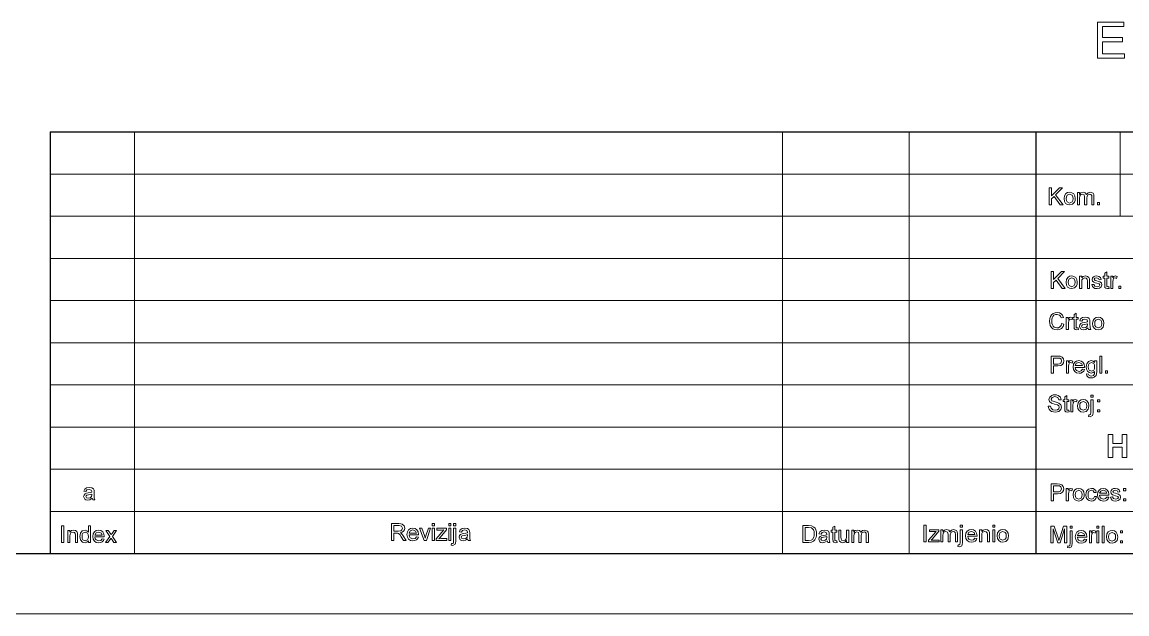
# Model space of a CAD drawing. Extents: x -99 to 297, y 0 to 529.
# Drawn here: x 140.1 to 231.8, y 0 to 49.1 of the extents above; entities that cross this region are included whole.
import ezdxf

# ---------------------------------------------------------------- set-up
doc = ezdxf.new("R2010")
doc.units = 0

msp = doc.modelspace()

# ---------------------------------------------------------------- linework, layer by layer
at = {"color": 7, "lineweight": 30}
for p, q in [((142.421, 40), (292, 40)), ((142.421, 40), (142.421, 5)), ((224.211, 40), (224.211, 5)), ((20, 5), (292, 5))]:
    msp.add_line(p, q, dxfattribs=at)
at = {"color": 7, "lineweight": 13}
for p, q in [((149.421, 40), (149.421, 5)), ((203.211, 40), (203.211, 5)), ((213.711, 40), (213.711, 5)), ((142.421, 36.5), (292, 36.5)), ((292, 33), (142.421, 33)), ((142.421, 29.5), (260.611, 29.5)), ((142.421, 26), (260.611, 26)), ((142.421, 22.5), (260.611, 22.5)), ((142.421, 19), (292, 19)), ((224.211, 15.5), (142.421, 15.5)), ((142.421, 12), (292, 12)), ((142.421, 8.5), (292, 8.5)), ((0, 0), (297, 0))]:
    msp.add_line(p, q, dxfattribs=at)
at = {"color": 7, "lineweight": 13, "ltscale": 0.175}
msp.add_line((231.211, 40), (231.211, 33), dxfattribs=at)
at = {"color": 7, "lineweight": 13}
for points in [[(229.348, 46.116), (229.348, 49.116), (231.517, 49.116), (231.517, 48.762), (229.745, 48.762), (229.745, 47.843), (231.404, 47.843), (231.404, 47.491), (229.745, 47.491), (229.745, 46.47), (231.586, 46.47), (231.586, 46.116)], [(225.335, 33.958), (225.335, 35.358), (225.53, 35.358), (225.53, 34.71), (226.178, 35.358), (226.444, 35.358), (225.867, 34.782), (226.482, 33.958), (226.245, 33.958), (225.731, 34.645), (225.53, 34.444), (225.53, 33.958)], [(226.56, 34.464), (226.599, 34.707), (226.714, 34.877), (226.857, 34.961), (227.027, 34.989), (227.214, 34.955), (227.363, 34.853), (227.461, 34.691), (227.494, 34.478), (227.479, 34.305), (227.436, 34.173), (227.268, 34), (227.027, 33.939), (226.838, 33.973), (226.689, 34.074), (226.592, 34.239)], [(227.669, 33.958), (227.669, 34.969), (227.844, 34.969), (227.844, 34.817), (227.967, 34.942), (228.141, 34.989), (228.321, 34.94), (228.419, 34.805), (228.558, 34.943), (228.734, 34.989), (228.968, 34.906), (229.029, 34.8), (229.049, 34.65), (229.049, 33.958), (228.874, 33.958), (228.874, 34.588), (228.857, 34.734), (228.797, 34.806), (228.694, 34.833), (228.517, 34.763), (228.446, 34.539), (228.446, 33.958), (228.271, 33.958), (228.271, 34.608), (228.23, 34.777), (228.093, 34.833), (227.96, 34.796), (227.871, 34.685), (227.844, 34.477), (227.844, 33.958)], [(226.735, 34.464), (226.756, 34.302), (226.818, 34.187), (227.027, 34.094), (227.235, 34.187), (227.298, 34.304), (227.319, 34.47), (227.298, 34.627), (227.235, 34.741), (227.027, 34.833), (226.818, 34.742), (226.756, 34.626)], [(229.341, 33.958), (229.341, 34.133), (229.516, 34.133), (229.516, 33.958)], [(225.505, 27.014), (225.505, 28.414), (225.699, 28.414), (225.699, 27.766), (226.347, 28.414), (226.613, 28.414), (226.036, 27.838), (226.652, 27.014), (226.414, 27.014), (225.9, 27.701), (225.699, 27.5), (225.699, 27.014)], [(226.73, 27.52), (226.768, 27.763), (226.883, 27.933), (227.026, 28.017), (227.197, 28.045), (227.384, 28.011), (227.533, 27.909), (227.63, 27.747), (227.663, 27.534), (227.649, 27.361), (227.605, 27.229), (227.437, 27.056), (227.197, 26.995), (227.008, 27.029), (226.859, 27.13), (226.762, 27.295)], [(226.905, 27.52), (226.925, 27.358), (226.988, 27.243), (227.197, 27.15), (227.405, 27.243), (227.467, 27.36), (227.488, 27.526), (227.467, 27.683), (227.404, 27.797), (227.197, 27.889), (226.988, 27.798), (226.925, 27.682)], [(227.857, 27.014), (227.857, 28.025), (228.032, 28.025), (228.032, 27.882), (228.163, 28.004), (228.342, 28.045), (228.503, 28.012), (228.614, 27.926), (228.665, 27.8), (228.674, 27.634), (228.674, 27.014), (228.499, 27.014), (228.499, 27.622), (228.48, 27.777), (228.411, 27.859), (228.294, 27.889), (228.11, 27.821), (228.052, 27.721), (228.032, 27.56), (228.032, 27.014)], [(228.869, 27.325), (229.044, 27.345), (229.122, 27.201), (229.301, 27.15), (229.473, 27.195), (229.53, 27.298), (229.465, 27.382), (229.289, 27.436), (229.139, 27.48), (229.04, 27.519), (228.927, 27.615), (228.888, 27.752), (228.918, 27.878), (229.001, 27.974), (229.108, 28.024), (229.253, 28.045), (229.458, 28.01), (229.588, 27.914), (229.646, 27.753), (229.471, 27.734), (229.41, 27.848), (229.266, 27.889), (229.11, 27.854), (229.063, 27.77), (229.082, 27.716), (229.143, 27.674), (229.284, 27.634), (229.431, 27.589), (229.533, 27.554), (229.659, 27.463), (229.705, 27.316), (229.655, 27.154), (229.511, 27.036), (229.299, 26.995), (229.126, 27.016), (229, 27.078), (228.916, 27.182)], [(230.288, 27.161), (230.307, 27.01), (230.177, 26.995), (230.032, 27.024), (229.959, 27.1), (229.938, 27.299), (229.938, 27.87), (229.802, 27.87), (229.802, 28.025), (229.938, 28.025), (229.938, 28.275), (230.113, 28.378), (230.113, 28.025), (230.288, 28.025), (230.288, 27.87), (230.113, 27.87), (230.113, 27.288), (230.122, 27.195), (230.152, 27.163), (230.212, 27.15)], [(230.444, 27.014), (230.444, 28.025), (230.599, 28.025), (230.599, 27.89), (230.701, 28.015), (230.804, 28.045), (230.969, 27.997), (230.913, 27.84), (230.797, 27.889), (230.704, 27.855), (230.645, 27.759), (230.619, 27.555), (230.619, 27.014)], [(231.105, 27.014), (231.105, 27.189), (231.28, 27.189), (231.28, 27.014)], [(226.364, 24.088), (226.559, 24.041), (226.479, 23.842), (226.355, 23.696), (226.191, 23.607), (225.994, 23.577), (225.794, 23.6), (225.636, 23.668), (225.514, 23.781), (225.425, 23.934), (225.371, 24.114), (225.353, 24.307), (225.373, 24.51), (225.434, 24.686), (225.531, 24.828), (225.662, 24.932), (225.818, 24.995), (225.988, 25.016), (226.174, 24.989), (226.328, 24.91), (226.445, 24.782), (226.52, 24.612), (226.325, 24.569), (226.27, 24.7), (226.195, 24.791), (225.979, 24.86), (225.842, 24.841), (225.729, 24.783), (225.644, 24.693), (225.588, 24.576), (225.558, 24.444), (225.548, 24.308), (225.56, 24.141), (225.597, 23.997), (225.66, 23.881), (225.75, 23.798), (225.976, 23.732), (226.112, 23.755), (226.226, 23.822), (226.312, 23.933)], [(227.745, 23.743), (227.764, 23.592), (227.634, 23.577), (227.489, 23.606), (227.416, 23.682), (227.395, 23.881), (227.395, 24.452), (227.259, 24.452), (227.259, 24.607), (227.395, 24.607), (227.395, 24.857), (227.57, 24.959), (227.57, 24.607), (227.745, 24.607), (227.745, 24.452), (227.57, 24.452), (227.57, 23.87), (227.579, 23.777), (227.609, 23.744), (227.669, 23.732)], [(226.753, 23.596), (226.753, 24.607), (226.909, 24.607), (226.909, 24.472), (227.011, 24.597), (227.114, 24.627), (227.278, 24.579), (227.222, 24.422), (227.107, 24.471), (227.014, 24.437), (226.955, 24.341), (226.928, 24.137), (226.928, 23.596)], [(228.542, 23.732), (228.358, 23.612), (228.176, 23.577), (228.034, 23.597), (227.929, 23.658), (227.842, 23.865), (227.875, 24), (227.96, 24.098), (228.079, 24.154), (228.226, 24.179), (228.4, 24.206), (228.522, 24.238), (228.523, 24.28), (228.476, 24.417), (228.289, 24.471), (228.118, 24.433), (228.037, 24.296), (227.862, 24.316), (227.937, 24.489), (228.09, 24.591), (228.322, 24.627), (228.534, 24.596), (228.655, 24.518), (228.709, 24.4), (228.717, 24.247), (228.717, 24.03), (228.72, 23.842), (228.729, 23.732), (228.775, 23.596), (228.6, 23.596)], [(228.523, 24.082), (228.409, 24.051), (228.251, 24.025), (228.106, 23.995), (228.04, 23.946), (228.017, 23.874), (228.067, 23.773), (228.215, 23.732), (228.385, 23.774), (228.495, 23.88), (228.522, 24.028)], [(228.931, 24.102), (228.969, 24.345), (229.085, 24.515), (229.227, 24.599), (229.398, 24.627), (229.585, 24.593), (229.734, 24.491), (229.832, 24.329), (229.864, 24.116), (229.85, 23.943), (229.807, 23.811), (229.639, 23.638), (229.398, 23.577), (229.209, 23.611), (229.06, 23.712), (228.963, 23.877)], [(229.106, 24.102), (229.127, 23.94), (229.189, 23.825), (229.398, 23.732), (229.606, 23.825), (229.669, 23.942), (229.689, 24.108), (229.668, 24.265), (229.606, 24.379), (229.398, 24.471), (229.189, 24.379), (229.127, 24.264)], [(225.505, 19.992), (225.505, 21.392), (226.024, 21.392), (226.233, 21.379), (226.403, 21.315), (226.513, 21.182), (226.555, 20.994), (226.527, 20.832), (226.445, 20.697), (226.29, 20.606), (226.047, 20.575), (225.699, 20.575), (225.699, 19.992)], [(225.699, 20.731), (226.045, 20.731), (226.191, 20.748), (226.288, 20.799), (226.36, 20.989), (226.318, 21.141), (226.206, 21.224), (226.041, 21.237), (225.699, 21.237)], [(229.53, 19.992), (229.53, 21.392), (229.705, 21.392), (229.705, 19.992)], [(226.769, 19.992), (226.769, 21.003), (226.924, 21.003), (226.924, 20.868), (227.026, 20.993), (227.129, 21.023), (227.294, 20.975), (227.238, 20.818), (227.122, 20.867), (227.029, 20.833), (226.97, 20.737), (226.944, 20.533), (226.944, 19.992)], [(228.089, 20.303), (228.26, 20.284), (228.199, 20.152), (228.102, 20.054), (227.97, 19.993), (227.805, 19.973), (227.602, 20.007), (227.446, 20.108), (227.346, 20.272), (227.313, 20.489), (227.347, 20.714), (227.447, 20.883), (227.602, 20.988), (227.796, 21.023), (227.984, 20.989), (228.134, 20.887), (228.233, 20.723), (228.266, 20.504), (228.265, 20.459), (227.488, 20.459), (227.518, 20.317), (227.587, 20.213), (227.809, 20.128), (227.978, 20.17)], [(227.488, 20.614), (228.091, 20.614), (228.021, 20.781), (227.795, 20.867), (227.583, 20.798)], [(228.421, 19.914), (228.596, 19.895), (228.653, 19.785), (228.824, 19.739), (229.004, 19.785), (229.09, 19.915), (229.102, 20.128), (228.979, 20.026), (228.828, 19.992), (228.648, 20.03), (228.513, 20.142), (228.43, 20.307), (228.402, 20.502), (228.414, 20.64), (228.452, 20.768), (228.597, 20.956), (228.82, 21.023), (228.976, 20.984), (229.102, 20.867), (229.102, 21.003), (229.277, 21.003), (229.277, 20.13), (229.265, 19.929), (229.229, 19.796), (229.077, 19.641), (228.961, 19.598), (228.821, 19.584), (228.657, 19.604), (228.529, 19.666), (228.446, 19.769)], [(228.577, 20.514), (228.596, 20.349), (228.652, 20.235), (228.839, 20.148), (229.026, 20.235), (229.083, 20.347), (229.102, 20.508), (229.082, 20.664), (229.024, 20.777), (228.836, 20.867), (228.653, 20.778), (228.596, 20.667)], [(229.996, 19.992), (229.996, 20.167), (230.171, 20.167), (230.171, 19.992)], [(225.256, 17.252), (225.45, 17.252), (225.505, 17.065), (225.638, 16.947), (225.841, 16.902), (226.018, 16.936), (226.132, 17.03), (226.17, 17.151), (226.134, 17.261), (226.015, 17.341), (225.781, 17.41), (225.625, 17.456), (225.52, 17.498), (225.365, 17.628), (225.314, 17.801), (225.374, 17.999), (225.548, 18.138), (225.669, 18.174), (225.803, 18.186), (225.948, 18.173), (226.075, 18.137), (226.257, 17.993), (226.325, 17.777), (226.131, 17.777), (226.04, 17.966), (225.81, 18.03), (225.581, 17.968), (225.508, 17.818), (225.56, 17.693), (225.65, 17.643), (225.822, 17.592), (226.002, 17.544), (226.12, 17.503), (226.305, 17.361), (226.364, 17.163), (226.3, 16.954), (226.118, 16.801), (225.991, 16.76), (225.849, 16.747), (225.676, 16.761), (225.533, 16.806), (225.419, 16.88), (225.332, 16.984), (225.277, 17.11)], [(226.967, 16.913), (226.986, 16.762), (226.856, 16.747), (226.711, 16.776), (226.638, 16.852), (226.617, 17.05), (226.617, 17.622), (226.481, 17.622), (226.481, 17.777), (226.617, 17.777), (226.617, 18.027), (226.792, 18.129), (226.792, 17.777), (226.967, 17.777), (226.967, 17.622), (226.792, 17.622), (226.792, 17.04), (226.801, 16.947), (226.831, 16.914), (226.891, 16.902)], [(227.122, 16.766), (227.122, 17.777), (227.278, 17.777), (227.278, 17.642), (227.38, 17.767), (227.483, 17.797), (227.647, 17.749), (227.591, 17.592), (227.476, 17.641), (227.383, 17.607), (227.324, 17.511), (227.297, 17.307), (227.297, 16.766)], [(227.686, 17.272), (227.725, 17.514), (227.84, 17.685), (227.983, 17.769), (228.154, 17.797), (228.34, 17.763), (228.489, 17.661), (228.587, 17.499), (228.62, 17.286), (228.605, 17.113), (228.562, 16.981), (228.394, 16.808), (228.154, 16.747), (227.964, 16.78), (227.815, 16.882), (227.719, 17.047)], [(227.861, 17.272), (227.882, 17.11), (227.944, 16.994), (228.154, 16.902), (228.362, 16.995), (228.424, 17.112), (228.445, 17.277), (228.424, 17.435), (228.361, 17.549), (228.154, 17.641), (227.944, 17.549), (227.882, 17.434)], [(228.589, 16.377), (228.621, 16.527), (228.697, 16.513), (228.77, 16.548), (228.795, 16.721), (228.795, 17.777), (228.97, 17.777), (228.97, 16.712), (228.958, 16.554), (228.922, 16.453), (228.72, 16.358)], [(228.795, 17.991), (228.795, 18.166), (228.97, 18.166), (228.97, 17.991)], [(229.351, 17.602), (229.351, 17.777), (229.526, 17.777), (229.526, 17.602)], [(229.351, 16.766), (229.351, 16.941), (229.526, 16.941), (229.526, 16.766)], [(230.238, 12.981), (230.238, 14.881), (230.608, 14.881), (230.608, 14.142), (231.4, 14.142), (231.4, 14.881), (231.769, 14.881), (231.769, 12.981), (231.4, 12.981), (231.4, 13.826), (230.608, 13.826), (230.608, 12.981)], [(145.903, 9.599), (145.719, 9.478), (145.537, 9.443), (145.395, 9.463), (145.29, 9.524), (145.203, 9.731), (145.236, 9.866), (145.321, 9.964), (145.441, 10.02), (145.588, 10.045), (145.762, 10.072), (145.883, 10.104), (145.884, 10.146), (145.837, 10.283), (145.65, 10.337), (145.479, 10.299), (145.398, 10.162), (145.223, 10.182), (145.299, 10.355), (145.451, 10.457), (145.683, 10.493), (145.896, 10.462), (146.016, 10.384), (146.07, 10.266), (146.078, 10.113), (146.078, 9.896), (146.081, 9.708), (146.09, 9.598), (146.137, 9.462), (145.962, 9.462)], [(225.484, 9.388), (225.484, 10.788), (226.002, 10.788), (226.212, 10.775), (226.382, 10.71), (226.492, 10.578), (226.534, 10.39), (226.506, 10.228), (226.423, 10.093), (226.269, 10.002), (226.026, 9.971), (225.678, 9.971), (225.678, 9.388)], [(225.678, 10.127), (226.024, 10.127), (226.17, 10.144), (226.267, 10.194), (226.339, 10.384), (226.297, 10.536), (226.185, 10.62), (226.02, 10.632), (225.678, 10.632)], [(226.747, 9.388), (226.747, 10.399), (226.903, 10.399), (226.903, 10.264), (227.005, 10.388), (227.108, 10.418), (227.272, 10.37), (227.217, 10.214), (227.101, 10.263), (227.008, 10.228), (226.949, 10.133), (226.922, 9.928), (226.922, 9.388)], [(227.311, 9.893), (227.35, 10.136), (227.465, 10.307), (227.608, 10.391), (227.779, 10.418), (227.965, 10.385), (228.114, 10.283), (228.212, 10.121), (228.245, 9.908), (228.23, 9.734), (228.187, 9.603), (228.019, 9.43), (227.779, 9.368), (227.589, 9.402), (227.44, 9.504), (227.344, 9.669)], [(227.486, 9.894), (227.507, 9.732), (227.569, 9.616), (227.779, 9.524), (227.987, 9.617), (228.049, 9.734), (228.07, 9.899), (228.049, 10.057), (227.986, 10.171), (227.779, 10.263), (227.569, 10.171), (227.507, 10.056)], [(229.081, 9.757), (229.256, 9.738), (229.207, 9.583), (229.115, 9.466), (228.989, 9.393), (228.838, 9.368), (228.652, 9.402), (228.506, 9.503), (228.412, 9.667), (228.381, 9.89), (228.394, 10.042), (228.435, 10.174), (228.598, 10.357), (228.837, 10.418), (228.985, 10.397), (229.104, 10.332), (229.189, 10.228), (229.236, 10.088), (229.061, 10.068), (228.98, 10.214), (228.838, 10.263), (228.634, 10.174), (228.575, 10.06), (228.556, 9.894), (228.575, 9.727), (228.632, 9.612), (228.832, 9.524), (228.997, 9.581)], [(230.109, 9.699), (230.281, 9.68), (230.22, 9.548), (230.122, 9.45), (229.99, 9.389), (229.826, 9.368), (229.623, 9.402), (229.466, 9.504), (229.367, 9.667), (229.334, 9.885), (229.367, 10.11), (229.468, 10.278), (229.622, 10.383), (229.816, 10.418), (230.005, 10.384), (230.155, 10.282), (230.253, 10.119), (230.286, 9.9), (230.285, 9.855), (229.509, 9.855), (229.538, 9.713), (229.607, 9.609), (229.829, 9.524), (229.998, 9.566)], [(229.509, 10.01), (230.111, 10.01), (230.042, 10.177), (229.815, 10.263), (229.604, 10.194)], [(230.422, 9.699), (230.597, 9.718), (230.676, 9.574), (230.855, 9.524), (231.027, 9.568), (231.084, 9.672), (231.019, 9.756), (230.843, 9.809), (230.693, 9.854), (230.594, 9.892), (230.48, 9.989), (230.442, 10.125), (230.472, 10.251), (230.555, 10.348), (230.662, 10.398), (230.807, 10.418), (231.012, 10.383), (231.142, 10.288), (231.2, 10.127), (231.025, 10.107), (230.964, 10.222), (230.82, 10.263), (230.664, 10.227), (230.617, 10.144), (230.636, 10.089), (230.697, 10.048), (230.838, 10.007), (230.985, 9.963), (231.087, 9.928), (231.213, 9.837), (231.259, 9.69), (231.209, 9.528), (231.065, 9.41), (230.853, 9.368), (230.68, 9.389), (230.554, 9.452), (230.47, 9.555)], [(231.511, 10.224), (231.511, 10.399), (231.686, 10.399), (231.686, 10.224)], [(145.884, 9.949), (145.771, 9.917), (145.612, 9.891), (145.467, 9.861), (145.401, 9.812), (145.378, 9.74), (145.428, 9.639), (145.576, 9.599), (145.746, 9.64), (145.856, 9.746), (145.883, 9.894)], [(231.511, 9.388), (231.511, 9.563), (231.686, 9.563), (231.686, 9.388)], [(170.76, 6.091), (170.76, 7.491), (171.372, 7.491), (171.529, 7.481), (171.644, 7.453), (171.793, 7.321), (171.849, 7.111), (171.826, 6.975), (171.757, 6.861), (171.639, 6.778), (171.471, 6.732), (171.579, 6.662), (171.727, 6.474), (171.959, 6.091), (171.736, 6.091), (171.558, 6.384), (171.43, 6.578), (171.34, 6.671), (171.259, 6.706), (171.16, 6.713), (170.954, 6.713), (170.954, 6.091)], [(170.954, 6.868), (171.336, 6.868), (171.522, 6.895), (171.621, 6.979), (171.654, 7.106), (171.588, 7.271), (171.379, 7.335), (170.954, 7.335)], [(174.137, 7.316), (174.137, 7.491), (174.312, 7.491), (174.312, 7.316)], [(175.498, 7.316), (175.498, 7.491), (175.673, 7.491), (175.673, 7.316)], [(175.907, 7.316), (175.907, 7.491), (176.082, 7.491), (176.082, 7.316)], [(214.918, 5.971), (214.918, 7.371), (215.113, 7.371), (215.113, 5.971)], [(217.951, 7.196), (217.951, 7.371), (218.126, 7.371), (218.126, 7.196)], [(220.646, 7.196), (220.646, 7.371), (220.821, 7.371), (220.821, 7.196)], [(143.378, 5.919), (143.378, 7.319), (143.572, 7.319), (143.572, 5.919)], [(143.883, 5.919), (143.883, 6.93), (144.058, 6.93), (144.058, 6.786), (144.189, 6.909), (144.368, 6.949), (144.529, 6.916), (144.64, 6.831), (144.691, 6.704), (144.7, 6.538), (144.7, 5.919), (144.525, 5.919), (144.525, 6.527), (144.505, 6.681), (144.436, 6.763), (144.32, 6.794), (144.136, 6.725), (144.078, 6.626), (144.058, 6.464), (144.058, 5.919)], [(145.594, 5.919), (145.594, 6.065), (145.478, 5.941), (145.318, 5.899), (145.102, 5.965), (144.949, 6.15), (144.908, 6.278), (144.894, 6.423), (144.907, 6.567), (144.944, 6.696), (145.094, 6.884), (145.318, 6.949), (145.479, 6.907), (145.594, 6.797), (145.594, 7.319), (145.769, 7.319), (145.769, 5.919)], [(145.069, 6.424), (145.089, 6.262), (145.148, 6.147), (145.335, 6.055), (145.519, 6.142), (145.575, 6.253), (145.594, 6.41), (145.575, 6.582), (145.517, 6.701), (145.327, 6.794), (145.143, 6.705), (145.088, 6.59)], [(146.739, 6.23), (146.911, 6.21), (146.85, 6.079), (146.752, 5.981), (146.62, 5.92), (146.456, 5.899), (146.253, 5.933), (146.097, 6.035), (145.997, 6.198), (145.964, 6.416), (145.997, 6.641), (146.098, 6.809), (146.252, 6.914), (146.447, 6.949), (146.635, 6.915), (146.785, 6.813), (146.884, 6.649), (146.917, 6.43), (146.916, 6.385), (146.139, 6.385), (146.169, 6.244), (146.238, 6.14), (146.46, 6.055), (146.629, 6.097)], [(146.139, 6.541), (146.742, 6.541), (146.672, 6.707), (146.446, 6.794), (146.234, 6.725)], [(147.014, 5.919), (147.374, 6.425), (147.033, 6.93), (147.244, 6.93), (147.405, 6.691), (147.482, 6.577), (147.558, 6.684), (147.733, 6.93), (147.943, 6.93), (147.585, 6.426), (147.928, 5.919), (147.717, 5.919), (147.514, 6.218), (147.477, 6.274), (147.224, 5.919)], [(172.813, 6.402), (172.985, 6.382), (172.923, 6.251), (172.826, 6.153), (172.694, 6.092), (172.53, 6.071), (172.327, 6.105), (172.17, 6.207), (172.07, 6.37), (172.037, 6.588), (172.071, 6.813), (172.172, 6.981), (172.326, 7.086), (172.52, 7.121), (172.708, 7.087), (172.859, 6.985), (172.957, 6.821), (172.99, 6.602), (172.989, 6.557), (172.212, 6.557), (172.242, 6.416), (172.311, 6.312), (172.533, 6.227), (172.702, 6.269)], [(172.212, 6.713), (172.815, 6.713), (172.746, 6.879), (172.519, 6.966), (172.307, 6.897)], [(173.454, 6.091), (173.087, 7.102), (173.273, 7.102), (173.48, 6.496), (173.544, 6.292), (173.607, 6.485), (173.816, 7.102), (174.001, 7.102), (173.659, 6.091)], [(174.137, 6.091), (174.137, 7.102), (174.312, 7.102), (174.312, 6.091)], [(174.468, 6.091), (174.468, 6.237), (175.082, 6.966), (174.905, 6.946), (174.526, 6.946), (174.526, 7.102), (175.323, 7.102), (175.323, 6.986), (174.783, 6.346), (174.683, 6.227), (174.892, 6.246), (175.343, 6.246), (175.343, 6.091)], [(175.498, 6.091), (175.498, 7.102), (175.673, 7.102), (175.673, 6.091)], [(175.701, 5.701), (175.733, 5.851), (175.809, 5.838), (175.883, 5.872), (175.907, 6.045), (175.907, 7.102), (176.082, 7.102), (176.082, 6.037), (176.07, 5.879), (176.034, 5.777), (175.832, 5.682)], [(177.065, 6.227), (176.882, 6.106), (176.699, 6.071), (176.557, 6.091), (176.452, 6.152), (176.365, 6.359), (176.398, 6.494), (176.484, 6.592), (176.603, 6.648), (176.75, 6.674), (176.924, 6.701), (177.045, 6.732), (177.046, 6.774), (177, 6.912), (176.813, 6.966), (176.641, 6.927), (176.56, 6.791), (176.385, 6.81), (176.461, 6.984), (176.614, 7.085), (176.845, 7.121), (177.058, 7.09), (177.178, 7.013), (177.232, 6.895), (177.24, 6.741), (177.24, 6.524), (177.243, 6.336), (177.252, 6.226), (177.299, 6.091), (177.124, 6.091)], [(177.046, 6.577), (176.933, 6.546), (176.774, 6.52), (176.629, 6.489), (176.564, 6.44), (176.54, 6.368), (176.591, 6.267), (176.738, 6.227), (176.909, 6.268), (177.018, 6.375), (177.045, 6.522)], [(204.88, 5.931), (204.88, 7.331), (205.358, 7.331), (205.605, 7.311), (205.808, 7.211), (205.904, 7.104), (205.973, 6.971), (206.013, 6.815), (206.027, 6.638), (206.018, 6.488), (205.99, 6.356), (205.895, 6.152), (205.769, 6.025), (205.603, 5.955), (205.38, 5.931)], [(205.074, 6.086), (205.364, 6.086), (205.575, 6.113), (205.697, 6.187), (205.797, 6.367), (205.824, 6.492), (205.832, 6.641), (205.815, 6.839), (205.762, 6.985), (205.592, 7.146), (205.36, 7.175), (205.074, 7.175)], [(206.902, 6.067), (206.718, 5.946), (206.536, 5.911), (206.393, 5.932), (206.288, 5.992), (206.202, 6.199), (206.235, 6.334), (206.32, 6.432), (206.439, 6.488), (206.586, 6.514), (206.76, 6.541), (206.882, 6.572), (206.882, 6.614), (206.836, 6.752), (206.649, 6.806), (206.478, 6.767), (206.396, 6.631), (206.221, 6.65), (206.297, 6.824), (206.45, 6.926), (206.682, 6.961), (206.894, 6.931), (207.014, 6.853), (207.068, 6.735), (207.077, 6.582), (207.077, 6.364), (207.08, 6.176), (207.089, 6.066), (207.135, 5.931), (206.96, 5.931)], [(207.719, 6.077), (207.738, 5.926), (207.608, 5.911), (207.462, 5.94), (207.39, 6.017), (207.369, 6.215), (207.369, 6.786), (207.232, 6.786), (207.232, 6.942), (207.369, 6.942), (207.369, 7.192), (207.544, 7.294), (207.544, 6.942), (207.719, 6.942), (207.719, 6.786), (207.544, 6.786), (207.544, 6.205), (207.553, 6.112), (207.583, 6.079), (207.642, 6.067)], [(208.516, 5.931), (208.516, 6.09), (208.382, 5.956), (208.207, 5.911), (208.046, 5.946), (207.935, 6.031), (207.884, 6.158), (207.874, 6.318), (207.874, 6.942), (208.049, 6.942), (208.049, 6.388), (208.059, 6.21), (208.126, 6.105), (208.253, 6.067), (208.395, 6.106), (208.488, 6.212), (208.516, 6.407), (208.516, 6.942), (208.691, 6.942), (208.691, 5.931)], [(208.944, 5.931), (208.944, 6.942), (209.119, 6.942), (209.119, 6.79), (209.242, 6.914), (209.416, 6.961), (209.596, 6.913), (209.694, 6.778), (209.833, 6.915), (210.009, 6.961), (210.243, 6.878), (210.304, 6.773), (210.324, 6.623), (210.324, 5.931), (210.149, 5.931), (210.149, 6.56), (210.132, 6.706), (210.072, 6.778), (209.969, 6.806), (209.792, 6.736), (209.721, 6.511), (209.721, 5.931), (209.546, 5.931), (209.546, 6.58), (209.505, 6.749), (209.368, 6.806), (209.235, 6.768), (209.146, 6.658), (209.119, 6.449), (209.119, 5.931)], [(215.326, 5.971), (215.326, 6.118), (215.941, 6.846), (215.764, 6.827), (215.385, 6.827), (215.385, 6.982), (216.182, 6.982), (216.182, 6.867), (215.642, 6.227), (215.541, 6.107), (215.75, 6.127), (216.201, 6.127), (216.201, 5.971)], [(216.338, 5.971), (216.338, 6.982), (216.512, 6.982), (216.512, 6.83), (216.636, 6.955), (216.81, 7.002), (216.99, 6.953), (217.088, 6.818), (217.227, 6.956), (217.403, 7.002), (217.636, 6.919), (217.698, 6.813), (217.718, 6.663), (217.718, 5.971), (217.543, 5.971), (217.543, 6.601), (217.526, 6.747), (217.466, 6.819), (217.363, 6.846), (217.186, 6.776), (217.115, 6.552), (217.115, 5.971), (216.94, 5.971), (216.94, 6.621), (216.898, 6.79), (216.762, 6.846), (216.629, 6.809), (216.54, 6.698), (216.512, 6.49), (216.512, 5.971)], [(217.745, 5.582), (217.777, 5.732), (217.854, 5.719), (217.927, 5.753), (217.951, 5.926), (217.951, 6.982), (218.126, 6.982), (218.126, 5.918), (218.114, 5.76), (218.079, 5.658), (217.877, 5.563)], [(219.166, 6.282), (219.338, 6.263), (219.277, 6.132), (219.179, 6.033), (219.047, 5.972), (218.883, 5.952), (218.68, 5.986), (218.524, 6.088), (218.424, 6.251), (218.391, 6.468), (218.424, 6.693), (218.525, 6.862), (218.679, 6.967), (218.873, 7.002), (219.062, 6.968), (219.212, 6.866), (219.311, 6.702), (219.343, 6.483), (219.343, 6.438), (218.566, 6.438), (218.595, 6.297), (218.665, 6.193), (218.887, 6.107), (219.055, 6.149)], [(218.566, 6.594), (219.168, 6.594), (219.099, 6.76), (218.873, 6.846), (218.661, 6.777)], [(219.557, 5.971), (219.557, 6.982), (219.732, 6.982), (219.732, 6.839), (219.863, 6.961), (220.042, 7.002), (220.203, 6.969), (220.314, 6.883), (220.365, 6.757), (220.374, 6.591), (220.374, 5.971), (220.199, 5.971), (220.199, 6.579), (220.18, 6.734), (220.11, 6.816), (219.994, 6.846), (219.81, 6.778), (219.752, 6.678), (219.732, 6.517), (219.732, 5.971)], [(220.646, 5.971), (220.646, 6.982), (220.821, 6.982), (220.821, 5.971)], [(221.016, 6.477), (221.054, 6.72), (221.169, 6.89), (221.312, 6.974), (221.483, 7.002), (221.67, 6.968), (221.819, 6.866), (221.916, 6.704), (221.949, 6.491), (221.935, 6.318), (221.891, 6.186), (221.723, 6.013), (221.483, 5.952), (221.294, 5.986), (221.145, 6.087), (221.048, 6.252)], [(221.191, 6.477), (221.211, 6.315), (221.274, 6.2), (221.483, 6.107), (221.691, 6.2), (221.753, 6.317), (221.774, 6.483), (221.753, 6.64), (221.69, 6.754), (221.483, 6.846), (221.274, 6.755), (221.211, 6.639)], [(225.464, 5.888), (225.464, 7.288), (225.753, 7.288), (226.071, 6.303), (226.135, 6.096), (226.205, 6.32), (226.52, 7.288), (226.806, 7.288), (226.806, 5.888), (226.611, 5.888), (226.611, 7.074), (226.231, 5.888), (226.036, 5.888), (225.659, 7.074), (225.659, 5.888)], [(226.853, 5.498), (226.884, 5.649), (226.961, 5.635), (227.034, 5.67), (227.059, 5.842), (227.059, 6.899), (227.234, 6.899), (227.234, 5.834), (227.222, 5.676), (227.186, 5.575), (226.984, 5.48)], [(227.059, 7.113), (227.059, 7.288), (227.234, 7.288), (227.234, 7.113)], [(228.274, 6.199), (228.445, 6.18), (228.384, 6.048), (228.286, 5.95), (228.154, 5.889), (227.99, 5.868), (227.787, 5.902), (227.631, 6.004), (227.531, 6.167), (227.498, 6.385), (227.531, 6.61), (227.632, 6.778), (227.786, 6.883), (227.981, 6.918), (228.169, 6.884), (228.319, 6.782), (228.418, 6.619), (228.451, 6.4), (228.45, 6.355), (227.673, 6.355), (227.703, 6.213), (227.772, 6.109), (227.994, 6.024), (228.163, 6.066)], [(227.673, 6.51), (228.276, 6.51), (228.206, 6.677), (227.98, 6.763), (227.768, 6.694)], [(228.665, 5.888), (228.665, 6.899), (228.82, 6.899), (228.82, 6.764), (228.922, 6.888), (229.025, 6.918), (229.19, 6.87), (229.134, 6.714), (229.018, 6.763), (228.925, 6.728), (228.866, 6.633), (228.84, 6.428), (228.84, 5.888)], [(229.287, 7.113), (229.287, 7.288), (229.462, 7.288), (229.462, 7.113)], [(229.287, 5.888), (229.287, 6.899), (229.462, 6.899), (229.462, 5.888)], [(229.715, 5.888), (229.715, 7.288), (229.89, 7.288), (229.89, 5.888)], [(230.084, 6.393), (230.122, 6.636), (230.238, 6.807), (230.38, 6.891), (230.551, 6.918), (230.738, 6.885), (230.887, 6.783), (230.985, 6.621), (231.017, 6.408), (231.003, 6.234), (230.96, 6.103), (230.792, 5.93), (230.551, 5.868), (230.362, 5.902), (230.213, 6.004), (230.116, 6.169)], [(230.259, 6.394), (230.28, 6.232), (230.342, 6.116), (230.551, 6.024), (230.759, 6.117), (230.822, 6.234), (230.842, 6.399), (230.821, 6.557), (230.759, 6.671), (230.551, 6.763), (230.342, 6.671), (230.28, 6.556)], [(231.251, 6.724), (231.251, 6.899), (231.426, 6.899), (231.426, 6.724)], [(206.882, 6.417), (206.769, 6.386), (206.611, 6.36), (206.466, 6.329), (206.4, 6.28), (206.377, 6.208), (206.427, 6.107), (206.574, 6.067), (206.745, 6.108), (206.855, 6.215), (206.882, 6.363)], [(231.251, 5.888), (231.251, 6.063), (231.426, 6.063), (231.426, 5.888)]]:
    msp.add_lwpolyline(points, close=True, dxfattribs=at)

doc.saveas('drawing.dxf')
